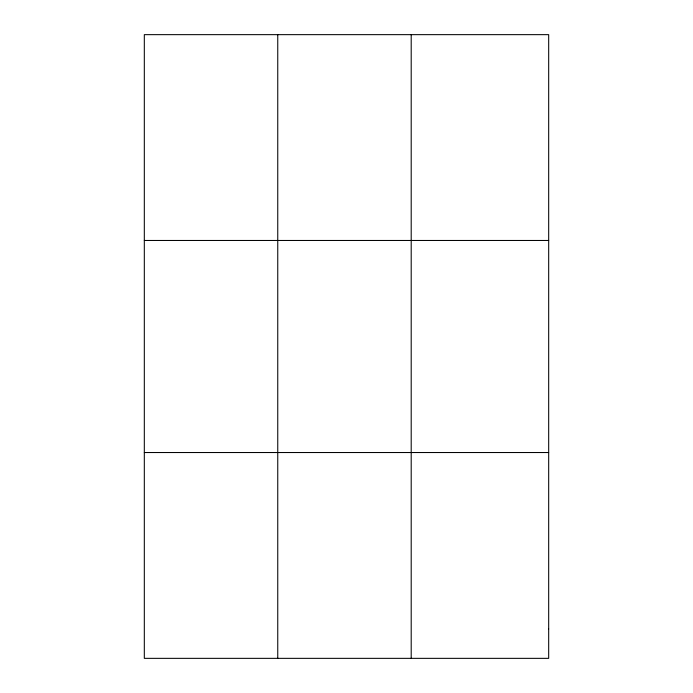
<?xml version="1.0" encoding="UTF-8"?>
<svg xmlns="http://www.w3.org/2000/svg" width="693" height="693" viewBox="0 0 693 693"><rect width="100%" height="100%" fill="white"/><g stroke="black" fill="none" stroke-linecap="round" stroke-linejoin="round"><path stroke-width="1.04" d="M277.754 34.65L277.754 658.35M411.2 34.65L411.2 658.35M144.317 240.471L548.683 240.471M144.317 452.529L548.683 452.529M548.683 628.949L548.683 658.35L144.317 658.35L144.317 34.65L548.683 34.65L548.683 628.949"/></g></svg>
